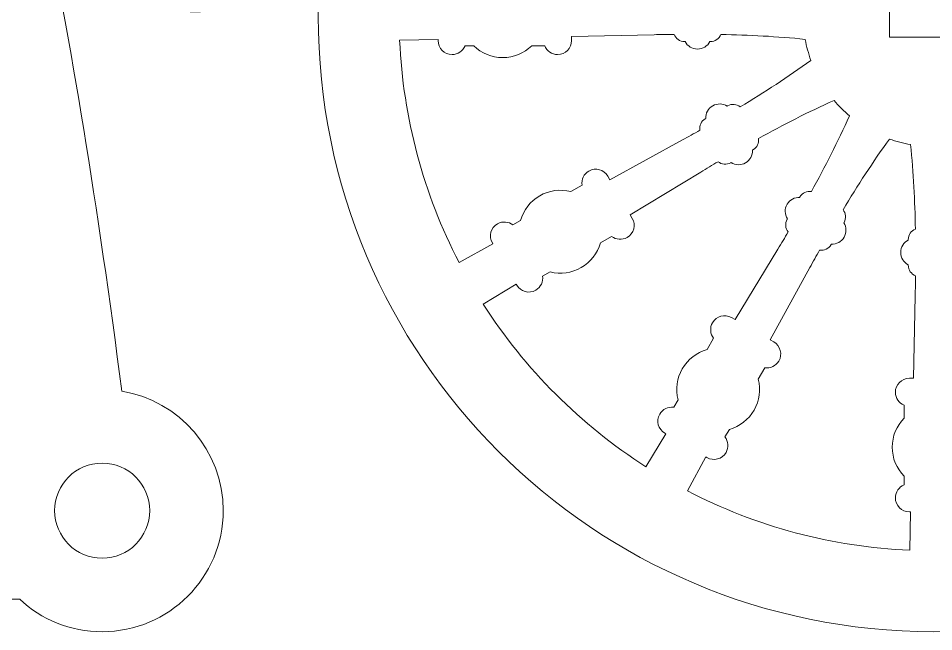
# Model space of a CAD drawing. Header units: millimetres. Extents: x -917 to 965, y -497 to 497.
# Drawn here: x -330.1 to -198.4, y -83.5 to 4.8 of the extents above; entities that cross this region are included whole.
import ezdxf

# ---------------------------------------------------------------- set-up
doc = ezdxf.new("R2010")
doc.units = ezdxf.units.MM
doc.header["$MEASUREMENT"] = 0
doc.layers.add('Camada 1', color=7, linetype='Continuous')

msp = doc.modelspace()

# ---------------------------------------------------------------- linework, layer by layer
at = {"layer": 'Camada 1', "color": 250, "lineweight": 9}
for points, knots in [([(-690.4143, 276.5267), (-654.7161, 276.5267), (-623.9501, 255.4077), (-609.9286, 224.9823), (-609.9286, 224.9823), (-604.7362, 213.7153), (-601.8401, 201.1719), (-601.8401, 187.9524), (-601.8401, 187.9524), (-601.8401, 178.4135), (-603.3538, 169.2289), (-606.1445, 160.6203), (-606.1445, 160.6203), (-603.8716, 162.7415), (-601.5409, 164.7534), (-599.1529, 166.6301), (-599.1529, 166.6301), (-588.3223, 175.1418), (-575.5023, 181.373), (-561.4049, 180.2919), (-561.4049, 180.2919), (-553.786, 179.7078), (-546.3859, 176.6563), (-540.0098, 172.5453), (-540.0098, 172.5453), (-533.9675, 168.6497), (-529.2952, 163.3539), (-524.5299, 158.0635), (-524.5299, 158.0635), (-520.8224, 153.9474), (-516.5063, 149.1233), (-511.4615, 146.6695), (-511.4615, 146.6695), (-510.9664, 146.4288), (-510.4613, 146.2088), (-509.9469, 146.0129), (-509.9469, 146.0129), (-505.2604, 144.227), (-500.7836, 145.0008), (-500.0123, 150.1693), (-500.0123, 150.1693), (-501.0614, 149.7073), (-502.2211, 149.4504), (-503.4409, 149.4504), (-503.4409, 149.4504), (-508.1432, 149.4504), (-511.9553, 153.2624), (-511.9553, 157.965), (-511.9553, 157.965), (-511.9553, 168.062), (-497.5805, 169.6001), (-493.6455, 160.3466), (-493.6455, 160.3466), (-489.7105, 169.6001), (-475.3357, 168.062), (-475.3357, 157.965), (-475.3357, 157.965), (-475.3357, 153.2624), (-479.1478, 149.4504), (-483.8501, 149.4504), (-483.8501, 149.4504), (-485.0699, 149.4504), (-486.2296, 149.7073), (-487.2787, 150.1693), (-487.2787, 150.1693), (-486.5074, 145.0008), (-482.0306, 144.227), (-477.3441, 146.0129), (-477.3441, 146.0129), (-476.8297, 146.2088), (-476.3246, 146.4288), (-475.8295, 146.6695), (-475.8295, 146.6695), (-470.7847, 149.1233), (-466.4686, 153.9474), (-462.7611, 158.0635), (-462.7611, 158.0635), (-457.9958, 163.3539), (-453.3235, 168.6497), (-447.2812, 172.5453), (-447.2812, 172.5453), (-440.9051, 176.6563), (-433.505, 179.7078), (-425.8861, 180.2919), (-425.8861, 180.2919), (-411.7887, 181.373), (-398.9687, 175.1418), (-388.1381, 166.6301), (-388.1381, 166.6301), (-385.7501, 164.7534), (-383.4194, 162.7415), (-381.1465, 160.6203), (-381.1465, 160.6203), (-383.9372, 169.2289), (-385.4509, 178.4135), (-385.4509, 187.9524), (-385.4509, 187.9524), (-385.4509, 201.1719), (-382.5548, 213.7153), (-377.3624, 224.9823), (-377.3624, 224.9823), (-363.3409, 255.4077), (-332.5749, 276.5267), (-296.8767, 276.5267), (-296.8767, 276.5267), (-247.9588, 276.5267), (-208.3025, 236.8703), (-208.3025, 187.9524), (-208.3025, 187.9524), (-208.3025, 147.2101), (-235.8135, 112.8977), (-273.2703, 102.5647), (-273.2703, 102.5647), (-266.7941, 93.4161), (-269.0854, 79.5505), (-279.4342, 72.7429), (-279.4342, 72.7429), (-288.2951, 66.9141), (-300.0958, 68.1405), (-309.8498, 72.2909), (-309.8498, 72.2909), (-329.4559, 61.8426), (-330.8619, 37.9457), (-317.7527, 21.2349), (-317.7527, 21.2349), (-313.4219, 15.7142), (-305.7597, 9.2312), (-299.0294, 15.0777), (-299.0294, 15.0777), (-297.3639, 16.5245), (-296.4815, 18.6092), (-296.5276, 20.7282), (-296.5276, 20.7282), (-297.8549, 19.5639), (-299.5942, 18.8579), (-301.4986, 18.8579), (-301.4986, 18.8579), (-305.6643, 18.8579), (-309.0412, 22.2348), (-309.0412, 26.4003), (-309.0412, 26.4003), (-309.0412, 30.566), (-305.6626, 33.8244), (-301.4986, 33.9429), (-301.4986, 33.9429), (-290.5739, 34.254), (-283.774, 18.9866), (-294.4037, 9.7529), (-294.4037, 9.7529), (-297.1096, 7.4023), (-300.3155, 5.9239), (-303.9194, 5.73), (-303.9194, 5.73), (-311.8, 5.3061), (-318.7183, 11.0378), (-323.3024, 16.8813), (-323.3024, 16.8813), (-324.562, 18.4872), (-325.703, 20.1489), (-326.7298, 21.8523), (-326.7298, 21.8523), (-322.5716, 1.3281), (-318.6787, -22.2215), (-315.2294, -48.8671), (-315.2294, -48.8671), (-306.9589, -50.2215), (-300.6477, -57.4014), (-300.6477, -66.0553), (-300.6477, -66.0553), (-300.6477, -75.6751), (-308.4459, -83.4735), (-318.0657, -83.4735), (-318.0657, -83.4735), (-322.6497, -83.4735), (-326.8203, -81.7026), (-329.9302, -78.8079), (-329.9302, -78.8079), (-329.9302, -78.8079), (-359.9302, -78.8079), (-359.9302, -78.8079), (-359.9302, -78.8079), (-359.9302, -78.8079), (-359.9302, -72.8079), (-359.9302, -72.8079), (-359.9302, -72.8079), (-359.9302, -72.8079), (-439.9302, -72.8079), (-439.9302, -72.8079), (-439.9302, -72.8079), (-439.9302, -72.8079), (-439.9302, -78.8079), (-439.9302, -78.8079), (-439.9302, -78.8079), (-439.9302, -78.8079), (-547.3608, -78.8079), (-547.3608, -78.8079), (-547.3608, -78.8079), (-547.3608, -78.8079), (-547.3608, -72.8079), (-547.3608, -72.8079), (-547.3608, -72.8079), (-547.3608, -72.8079), (-627.3608, -72.8079), (-627.3608, -72.8079), (-627.3608, -72.8079), (-627.3608, -72.8079), (-627.3608, -78.8079), (-627.3608, -78.8079), (-627.3608, -78.8079), (-627.3608, -78.8079), (-657.3608, -78.8079), (-657.3608, -78.8079), (-657.3608, -78.8079), (-660.4707, -81.7026), (-664.6413, -83.4735), (-669.2253, -83.4735), (-669.2253, -83.4735), (-678.8451, -83.4735), (-686.6433, -75.6751), (-686.6433, -66.0553), (-686.6433, -66.0553), (-686.6433, -57.4014), (-680.3321, -50.2215), (-672.0616, -48.8671), (-672.0616, -48.8671), (-668.6123, -22.2215), (-664.7194, 1.3281), (-660.5612, 21.8523), (-660.5612, 21.8523), (-661.588, 20.1489), (-662.729, 18.4872), (-663.9886, 16.8813), (-663.9886, 16.8813), (-668.5727, 11.0378), (-675.491, 5.3061), (-683.3716, 5.73), (-683.3716, 5.73), (-686.9755, 5.9239), (-690.1814, 7.4023), (-692.8873, 9.7529), (-692.8873, 9.7529), (-703.517, 18.9866), (-696.7171, 34.254), (-685.7924, 33.9429), (-685.7924, 33.9429), (-681.6284, 33.8244), (-678.2498, 30.566), (-678.2498, 26.4003), (-678.2498, 26.4003), (-678.2498, 22.2348), (-681.6267, 18.8579), (-685.7924, 18.8579), (-685.7924, 18.8579), (-687.6968, 18.8579), (-689.4361, 19.5639), (-690.7634, 20.7282), (-690.7634, 20.7282), (-690.8095, 18.6092), (-689.9271, 16.5245), (-688.2616, 15.0777), (-688.2616, 15.0777), (-681.5313, 9.2312), (-673.8691, 15.7142), (-669.5383, 21.2349), (-669.5383, 21.2349), (-656.4291, 37.9457), (-657.8351, 61.8426), (-677.4412, 72.2909), (-677.4412, 72.2909), (-687.1952, 68.1405), (-698.9959, 66.9141), (-707.8568, 72.7429), (-707.8568, 72.7429), (-718.2056, 79.5505), (-720.4969, 93.4161), (-714.0207, 102.5647), (-714.0207, 102.5647), (-751.4775, 112.8977), (-778.9885, 147.2101), (-778.9885, 187.9524), (-778.9885, 187.9524), (-778.9885, 236.8703), (-739.3322, 276.5267), (-690.4143, 276.5267)], [0, 0, 0, 0, 0.01388889, 0.01388889, 0.01388889, 0.01388889, 0.02777778, 0.02777778, 0.02777778, 0.02777778, 0.04166667, 0.04166667, 0.04166667, 0.04166667, 0.05555556, 0.05555556, 0.05555556, 0.05555556, 0.06944444, 0.06944444, 0.06944444, 0.06944444, 0.08333333, 0.08333333, 0.08333333, 0.08333333, 0.09722222, 0.09722222, 0.09722222, 0.09722222, 0.11111111, 0.11111111, 0.11111111, 0.11111111, 0.125, 0.125, 0.125, 0.125, 0.13888889, 0.13888889, 0.13888889, 0.13888889, 0.15277778, 0.15277778, 0.15277778, 0.15277778, 0.16666667, 0.16666667, 0.16666667, 0.16666667, 0.18055556, 0.18055556, 0.18055556, 0.18055556, 0.19444444, 0.19444444, 0.19444444, 0.19444444, 0.20833333, 0.20833333, 0.20833333, 0.20833333, 0.22222222, 0.22222222, 0.22222222, 0.22222222, 0.23611111, 0.23611111, 0.23611111, 0.23611111, 0.25, 0.25, 0.25, 0.25, 0.26388889, 0.26388889, 0.26388889, 0.26388889, 0.27777778, 0.27777778, 0.27777778, 0.27777778, 0.29166667, 0.29166667, 0.29166667, 0.29166667, 0.30555556, 0.30555556, 0.30555556, 0.30555556, 0.31944444, 0.31944444, 0.31944444, 0.31944444, 0.33333333, 0.33333333, 0.33333333, 0.33333333, 0.34722222, 0.34722222, 0.34722222, 0.34722222, 0.36111111, 0.36111111, 0.36111111, 0.36111111, 0.375, 0.375, 0.375, 0.375, 0.38888889, 0.38888889, 0.38888889, 0.38888889, 0.40277778, 0.40277778, 0.40277778, 0.40277778, 0.41666667, 0.41666667, 0.41666667, 0.41666667, 0.43055556, 0.43055556, 0.43055556, 0.43055556, 0.44444444, 0.44444444, 0.44444444, 0.44444444, 0.45833333, 0.45833333, 0.45833333, 0.45833333, 0.47222222, 0.47222222, 0.47222222, 0.47222222, 0.48611111, 0.48611111, 0.48611111, 0.48611111, 0.5, 0.5, 0.5, 0.5, 0.51388889, 0.51388889, 0.51388889, 0.51388889, 0.52777778, 0.52777778, 0.52777778, 0.52777778, 0.54166667, 0.54166667, 0.54166667, 0.54166667, 0.55555556, 0.55555556, 0.55555556, 0.55555556, 0.56944444, 0.56944444, 0.56944444, 0.56944444, 0.58333333, 0.58333333, 0.58333333, 0.58333333, 0.59722222, 0.59722222, 0.59722222, 0.59722222, 0.61111111, 0.61111111, 0.61111111, 0.61111111, 0.625, 0.625, 0.625, 0.625, 0.63888889, 0.63888889, 0.63888889, 0.63888889, 0.65277778, 0.65277778, 0.65277778, 0.65277778, 0.66666667, 0.66666667, 0.66666667, 0.66666667, 0.68055556, 0.68055556, 0.68055556, 0.68055556, 0.69444444, 0.69444444, 0.69444444, 0.69444444, 0.70833333, 0.70833333, 0.70833333, 0.70833333, 0.72222222, 0.72222222, 0.72222222, 0.72222222, 0.73611111, 0.73611111, 0.73611111, 0.73611111, 0.75, 0.75, 0.75, 0.75, 0.76388889, 0.76388889, 0.76388889, 0.76388889, 0.77777778, 0.77777778, 0.77777778, 0.77777778, 0.79166667, 0.79166667, 0.79166667, 0.79166667, 0.80555556, 0.80555556, 0.80555556, 0.80555556, 0.81944444, 0.81944444, 0.81944444, 0.81944444, 0.83333333, 0.83333333, 0.83333333, 0.83333333, 0.84722222, 0.84722222, 0.84722222, 0.84722222, 0.86111111, 0.86111111, 0.86111111, 0.86111111, 0.875, 0.875, 0.875, 0.875, 0.88888889, 0.88888889, 0.88888889, 0.88888889, 0.90277778, 0.90277778, 0.90277778, 0.90277778, 0.91666667, 0.91666667, 0.91666667, 0.91666667, 0.93055556, 0.93055556, 0.93055556, 0.93055556, 0.94444444, 0.94444444, 0.94444444, 0.94444444, 0.95833333, 0.95833333, 0.95833333, 0.95833333, 0.97222222, 0.97222222, 0.97222222, 0.97222222, 1, 1, 1, 1]), ([(-198.3964, -83.4735), (-162.6982, -83.4735), (-131.9322, -62.3545), (-117.9107, -31.9291), (-117.9107, -31.9291), (-112.7183, -20.6621), (-109.8222, -8.1187), (-109.8222, 5.1008), (-109.8222, 5.1008), (-109.8222, 14.6397), (-111.3359, 23.8243), (-114.1266, 32.4329), (-114.1266, 32.4329), (-111.8537, 30.3117), (-109.523, 28.2998), (-107.135, 26.4231), (-107.135, 26.4231), (-96.3044, 17.9114), (-83.4844, 11.6802), (-69.387, 12.7613), (-69.387, 12.7613), (-61.7681, 13.3454), (-54.368, 16.3969), (-47.9919, 20.5079), (-47.9919, 20.5079), (-41.9496, 24.4035), (-37.2773, 29.6993), (-32.512, 34.9897), (-32.512, 34.9897), (-28.8045, 39.1058), (-24.4884, 43.9299), (-19.4436, 46.3837), (-19.4436, 46.3837), (-18.9485, 46.6244), (-18.4434, 46.8444), (-17.929, 47.0403), (-17.929, 47.0403), (-13.2425, 48.8262), (-8.7657, 48.0524), (-7.9944, 42.8839), (-7.9944, 42.8839), (-9.0435, 43.3459), (-10.2032, 43.6028), (-11.423, 43.6028), (-11.423, 43.6028), (-16.1253, 43.6028), (-19.9374, 39.7908), (-19.9374, 35.0882), (-19.9374, 35.0882), (-19.9374, 24.9912), (-5.5626, 23.4531), (-1.6276, 32.7066), (-1.6276, 32.7066), (2.3074, 23.4531), (16.6822, 24.9912), (16.6822, 35.0882), (16.6822, 35.0882), (16.6822, 39.7908), (12.8701, 43.6028), (8.1678, 43.6028), (8.1678, 43.6028), (6.948, 43.6028), (5.7883, 43.3459), (4.7392, 42.8839), (4.7392, 42.8839), (5.5105, 48.0524), (9.9873, 48.8262), (14.6738, 47.0403), (14.6738, 47.0403), (15.1882, 46.8444), (15.6933, 46.6244), (16.1884, 46.3837), (16.1884, 46.3837), (21.2332, 43.9299), (25.5493, 39.1058), (29.2568, 34.9897), (29.2568, 34.9897), (34.0221, 29.6993), (38.6944, 24.4035), (44.7367, 20.5079), (44.7367, 20.5079), (51.1128, 16.3969), (58.5129, 13.3454), (66.1318, 12.7613), (66.1318, 12.7613), (80.2292, 11.6802), (93.0492, 17.9114), (103.8798, 26.4231), (103.8798, 26.4231), (106.2678, 28.2998), (108.5985, 30.3117), (110.8714, 32.4329), (110.8714, 32.4329), (108.0807, 23.8243), (106.567, 14.6397), (106.567, 5.1008), (106.567, 5.1008), (106.567, -8.1187), (109.4631, -20.6621), (114.6555, -31.9291), (114.6555, -31.9291), (128.677, -62.3545), (159.443, -83.4735), (195.1412, -83.4735), (195.1412, -83.4735), (244.0591, -83.4735), (283.7154, -43.8171), (283.7154, 5.1008), (283.7154, 5.1008), (283.7154, 45.8431), (256.2044, 80.1555), (218.7476, 90.4885), (218.7476, 90.4885), (225.2238, 99.6371), (222.9325, 113.5027), (212.5837, 120.3103), (212.5837, 120.3103), (203.7228, 126.1391), (191.9221, 124.9127), (182.1681, 120.7623), (182.1681, 120.7623), (162.562, 131.2106), (161.156, 155.1075), (174.2652, 171.8183), (174.2652, 171.8183), (178.596, 177.339), (186.2582, 183.822), (192.9885, 177.9755), (192.9885, 177.9755), (194.654, 176.5287), (195.5364, 174.444), (195.4903, 172.325), (195.4903, 172.325), (194.163, 173.4893), (192.4237, 174.1953), (190.5193, 174.1953), (190.5193, 174.1953), (186.3536, 174.1953), (182.9767, 170.8184), (182.9767, 166.6529), (182.9767, 166.6529), (182.9767, 162.4872), (186.3553, 159.2288), (190.5193, 159.1103), (190.5193, 159.1103), (201.444, 158.7992), (208.2439, 174.0666), (197.6142, 183.3003), (197.6142, 183.3003), (194.9083, 185.6509), (191.7024, 187.1293), (188.0985, 187.3232), (188.0985, 187.3232), (180.2179, 187.7471), (173.2996, 182.0154), (168.7155, 176.1719), (168.7155, 176.1719), (167.4559, 174.566), (166.3149, 172.9043), (165.2881, 171.2009), (165.2881, 171.2009), (169.4463, 191.7251), (173.3392, 215.2747), (176.7885, 241.9203), (176.7885, 241.9203), (185.059, 243.2747), (191.3702, 250.4546), (191.3702, 259.1085), (191.3702, 259.1085), (191.3702, 268.7283), (183.572, 276.5267), (173.9522, 276.5267), (173.9522, 276.5267), (169.3682, 276.5267), (165.1976, 274.7558), (162.0877, 271.8611), (162.0877, 271.8611), (162.0877, 271.8611), (132.0877, 271.8611), (132.0877, 271.8611), (132.0877, 271.8611), (132.0877, 271.8611), (132.0877, 265.8611), (132.0877, 265.8611), (132.0877, 265.8611), (132.0877, 265.8611), (52.0877, 265.8611), (52.0877, 265.8611), (52.0877, 265.8611), (52.0877, 265.8611), (52.0877, 271.8611), (52.0877, 271.8611), (52.0877, 271.8611), (52.0877, 271.8611), (-55.3429, 271.8611), (-55.3429, 271.8611), (-55.3429, 271.8611), (-55.3429, 271.8611), (-55.3429, 265.8611), (-55.3429, 265.8611), (-55.3429, 265.8611), (-55.3429, 265.8611), (-135.3429, 265.8611), (-135.3429, 265.8611), (-135.3429, 265.8611), (-135.3429, 265.8611), (-135.3429, 271.8611), (-135.3429, 271.8611), (-135.3429, 271.8611), (-135.3429, 271.8611), (-165.3429, 271.8611), (-165.3429, 271.8611), (-165.3429, 271.8611), (-168.4528, 274.7558), (-172.6234, 276.5267), (-177.2074, 276.5267), (-177.2074, 276.5267), (-186.8272, 276.5267), (-194.6254, 268.7283), (-194.6254, 259.1085), (-194.6254, 259.1085), (-194.6254, 250.4546), (-188.3142, 243.2747), (-180.0437, 241.9203), (-180.0437, 241.9203), (-176.5944, 215.2747), (-172.7015, 191.7251), (-168.5433, 171.2009), (-168.5433, 171.2009), (-169.5701, 172.9043), (-170.7111, 174.566), (-171.9707, 176.1719), (-171.9707, 176.1719), (-176.5548, 182.0154), (-183.4731, 187.7471), (-191.3537, 187.3232), (-191.3537, 187.3232), (-194.9576, 187.1293), (-198.1635, 185.6509), (-200.8694, 183.3003), (-200.8694, 183.3003), (-211.4991, 174.0666), (-204.6992, 158.7992), (-193.7745, 159.1103), (-193.7745, 159.1103), (-189.6105, 159.2288), (-186.2319, 162.4872), (-186.2319, 166.6529), (-186.2319, 166.6529), (-186.2319, 170.8184), (-189.6088, 174.1953), (-193.7745, 174.1953), (-193.7745, 174.1953), (-195.6789, 174.1953), (-197.4182, 173.4893), (-198.7455, 172.325), (-198.7455, 172.325), (-198.7916, 174.444), (-197.9092, 176.5287), (-196.2437, 177.9755), (-196.2437, 177.9755), (-189.5134, 183.822), (-181.8512, 177.339), (-177.5204, 171.8183), (-177.5204, 171.8183), (-164.4112, 155.1075), (-165.8172, 131.2106), (-185.4233, 120.7623), (-185.4233, 120.7623), (-195.1773, 124.9127), (-206.978, 126.1391), (-215.8389, 120.3103), (-215.8389, 120.3103), (-226.1877, 113.5027), (-228.479, 99.6371), (-222.0028, 90.4885), (-222.0028, 90.4885), (-259.4596, 80.1555), (-286.9706, 45.8431), (-286.9706, 5.1008), (-286.9706, 5.1008), (-286.9706, -43.8171), (-247.3143, -83.4735), (-198.3964, -83.4735)], [0, 0, 0, 0, 0.01388889, 0.01388889, 0.01388889, 0.01388889, 0.02777778, 0.02777778, 0.02777778, 0.02777778, 0.04166667, 0.04166667, 0.04166667, 0.04166667, 0.05555556, 0.05555556, 0.05555556, 0.05555556, 0.06944444, 0.06944444, 0.06944444, 0.06944444, 0.08333333, 0.08333333, 0.08333333, 0.08333333, 0.09722222, 0.09722222, 0.09722222, 0.09722222, 0.11111111, 0.11111111, 0.11111111, 0.11111111, 0.125, 0.125, 0.125, 0.125, 0.13888889, 0.13888889, 0.13888889, 0.13888889, 0.15277778, 0.15277778, 0.15277778, 0.15277778, 0.16666667, 0.16666667, 0.16666667, 0.16666667, 0.18055556, 0.18055556, 0.18055556, 0.18055556, 0.19444444, 0.19444444, 0.19444444, 0.19444444, 0.20833333, 0.20833333, 0.20833333, 0.20833333, 0.22222222, 0.22222222, 0.22222222, 0.22222222, 0.23611111, 0.23611111, 0.23611111, 0.23611111, 0.25, 0.25, 0.25, 0.25, 0.26388889, 0.26388889, 0.26388889, 0.26388889, 0.27777778, 0.27777778, 0.27777778, 0.27777778, 0.29166667, 0.29166667, 0.29166667, 0.29166667, 0.30555556, 0.30555556, 0.30555556, 0.30555556, 0.31944444, 0.31944444, 0.31944444, 0.31944444, 0.33333333, 0.33333333, 0.33333333, 0.33333333, 0.34722222, 0.34722222, 0.34722222, 0.34722222, 0.36111111, 0.36111111, 0.36111111, 0.36111111, 0.375, 0.375, 0.375, 0.375, 0.38888889, 0.38888889, 0.38888889, 0.38888889, 0.40277778, 0.40277778, 0.40277778, 0.40277778, 0.41666667, 0.41666667, 0.41666667, 0.41666667, 0.43055556, 0.43055556, 0.43055556, 0.43055556, 0.44444444, 0.44444444, 0.44444444, 0.44444444, 0.45833333, 0.45833333, 0.45833333, 0.45833333, 0.47222222, 0.47222222, 0.47222222, 0.47222222, 0.48611111, 0.48611111, 0.48611111, 0.48611111, 0.5, 0.5, 0.5, 0.5, 0.51388889, 0.51388889, 0.51388889, 0.51388889, 0.52777778, 0.52777778, 0.52777778, 0.52777778, 0.54166667, 0.54166667, 0.54166667, 0.54166667, 0.55555556, 0.55555556, 0.55555556, 0.55555556, 0.56944444, 0.56944444, 0.56944444, 0.56944444, 0.58333333, 0.58333333, 0.58333333, 0.58333333, 0.59722222, 0.59722222, 0.59722222, 0.59722222, 0.61111111, 0.61111111, 0.61111111, 0.61111111, 0.625, 0.625, 0.625, 0.625, 0.63888889, 0.63888889, 0.63888889, 0.63888889, 0.65277778, 0.65277778, 0.65277778, 0.65277778, 0.66666667, 0.66666667, 0.66666667, 0.66666667, 0.68055556, 0.68055556, 0.68055556, 0.68055556, 0.69444444, 0.69444444, 0.69444444, 0.69444444, 0.70833333, 0.70833333, 0.70833333, 0.70833333, 0.72222222, 0.72222222, 0.72222222, 0.72222222, 0.73611111, 0.73611111, 0.73611111, 0.73611111, 0.75, 0.75, 0.75, 0.75, 0.76388889, 0.76388889, 0.76388889, 0.76388889, 0.77777778, 0.77777778, 0.77777778, 0.77777778, 0.79166667, 0.79166667, 0.79166667, 0.79166667, 0.80555556, 0.80555556, 0.80555556, 0.80555556, 0.81944444, 0.81944444, 0.81944444, 0.81944444, 0.83333333, 0.83333333, 0.83333333, 0.83333333, 0.84722222, 0.84722222, 0.84722222, 0.84722222, 0.86111111, 0.86111111, 0.86111111, 0.86111111, 0.875, 0.875, 0.875, 0.875, 0.88888889, 0.88888889, 0.88888889, 0.88888889, 0.90277778, 0.90277778, 0.90277778, 0.90277778, 0.91666667, 0.91666667, 0.91666667, 0.91666667, 0.93055556, 0.93055556, 0.93055556, 0.93055556, 0.94444444, 0.94444444, 0.94444444, 0.94444444, 0.95833333, 0.95833333, 0.95833333, 0.95833333, 0.97222222, 0.97222222, 0.97222222, 0.97222222, 1, 1, 1, 1]), ([(-204.7464, 8.1008), (-204.7464, 8.1008), (-192.0464, 8.1008), (-192.0464, 8.1008), (-192.0464, 8.1008), (-192.0464, 8.1008), (-192.0464, 2.1008), (-192.0464, 2.1008), (-192.0464, 2.1008), (-192.0464, 2.1008), (-204.7464, 2.1008), (-204.7464, 2.1008), (-204.7464, 2.1008), (-204.7464, 2.1008), (-204.7464, 8.1008), (-204.7464, 8.1008)], [0, 0, 0, 0, 0.2, 0.2, 0.2, 0.2, 0.4, 0.4, 0.4, 0.4, 0.6, 0.6, 0.6, 0.6, 1, 1, 1, 1]), ([(-229.0376, 2.4728), (-224.9783, 2.3969), (-220.9204, 2.1884), (-216.8812, 1.7737), (-216.8812, 1.7737), (-216.6959, 0.7412), (-216.4242, -0.2743), (-216.0688, -1.2612), (-216.0688, -1.2612), (-219.3594, -3.6395), (-222.7691, -5.8492), (-226.2465, -7.9443), (-226.2465, -7.9443), (-226.7516, -7.54), (-227.4754, -7.4616), (-228.0674, -7.8034), (-228.0674, -7.8034), (-228.0674, -7.8034), (-228.125, -7.8365), (-228.125, -7.8365), (-228.125, -7.8365), (-228.7408, -7.4495), (-229.5446, -7.4131), (-230.2026, -7.7931), (-230.2026, -7.7931), (-230.8607, -8.1729), (-231.231, -8.8871), (-231.2039, -9.6142), (-231.2039, -9.6142), (-231.2039, -9.6142), (-231.2614, -9.6474), (-231.2614, -9.6474), (-231.2614, -9.6474), (-231.8589, -9.9924), (-232.1529, -10.6677), (-232.0469, -11.3128), (-232.0469, -11.3128), (-232.8852, -11.7837), (-233.7261, -12.2501), (-234.5691, -12.7128), (-234.5691, -12.7128), (-234.5691, -12.7128), (-244.9814, -18.4285), (-244.9814, -18.4285), (-244.9814, -18.4285), (-244.9814, -18.4285), (-245.2758, -17.9182), (-245.2758, -17.9182), (-245.2758, -17.9182), (-245.8282, -16.9617), (-247.0628, -16.6307), (-248.0194, -17.1831), (-248.0194, -17.1831), (-248.7444, -17.6016), (-249.1101, -18.4122), (-249.004, -19.1967), (-249.004, -19.1967), (-249.004, -19.1967), (-250.6313, -20.1361), (-250.6313, -20.1361), (-250.6313, -20.1361), (-252.1389, -19.749), (-253.7374, -19.9643), (-255.0946, -20.7479), (-255.0946, -20.7479), (-256.4534, -21.5323), (-257.4377, -22.8073), (-257.8563, -24.3075), (-257.8563, -24.3075), (-257.8563, -24.3075), (-258.9414, -24.934), (-258.9414, -24.934), (-258.9414, -24.934), (-259.5678, -24.4501), (-260.4525, -24.3615), (-261.1776, -24.7798), (-261.1776, -24.7798), (-262.1342, -25.3321), (-262.4651, -26.5669), (-261.913, -27.5235), (-261.913, -27.5235), (-261.913, -27.5235), (-261.8253, -27.6751), (-261.8253, -27.6751), (-261.8253, -27.6751), (-261.8253, -27.6751), (-266.6915, -30.3463), (-266.6915, -30.3463), (-266.6915, -30.3463), (-271.8554, -20.4181), (-274.76, -9.5277), (-275.2539, 1.6515), (-275.2539, 1.6515), (-275.2539, 1.6515), (-269.7153, 1.7709), (-269.7153, 1.7709), (-269.7153, 1.7709), (-269.7153, 1.7709), (-269.7153, 1.5959), (-269.7153, 1.5959), (-269.7153, 1.5959), (-269.7153, 0.4898), (-268.8131, -0.4125), (-267.707, -0.4125), (-267.707, -0.4125), (-266.8682, -0.4125), (-266.1468, 0.1063), (-265.847, 0.8391), (-265.847, 0.8391), (-265.847, 0.8391), (-264.5943, 0.8391), (-264.5943, 0.8391), (-264.5943, 0.8391), (-263.4818, -0.2507), (-261.9918, -0.8625), (-260.423, -0.8625), (-260.423, -0.8625), (-258.8541, -0.8625), (-257.3642, -0.2507), (-256.2515, 0.8391), (-256.2515, 0.8391), (-256.2515, 0.8391), (-254.3732, 0.8391), (-254.3732, 0.8391), (-254.3732, 0.8391), (-254.0733, 0.1062), (-253.3518, -0.4125), (-252.513, -0.4125), (-252.513, -0.4125), (-251.4071, -0.4123), (-250.505, 0.4898), (-250.5048, 1.5959), (-250.5048, 1.5959), (-250.5048, 1.5959), (-250.5048, 2.1851), (-250.5048, 2.1851), (-250.5048, 2.1851), (-250.5048, 2.1851), (-238.6298, 2.4411), (-238.6298, 2.4411), (-238.6298, 2.4411), (-237.6686, 2.4619), (-236.7071, 2.4783), (-235.7457, 2.4896), (-235.7457, 2.4896), (-235.5153, 1.8777), (-234.9234, 1.4406), (-234.2325, 1.4406), (-234.2325, 1.4406), (-234.2325, 1.4406), (-234.1671, 1.4406), (-234.1671, 1.4406), (-234.1671, 1.4406), (-233.8278, 0.7963), (-233.1512, 0.3639), (-232.3883, 0.3639), (-232.3883, 0.3639), (-231.6257, 0.3639), (-230.9489, 0.7963), (-230.6099, 1.4406), (-230.6099, 1.4406), (-230.6099, 1.4406), (-230.5443, 1.4406), (-230.5443, 1.4406), (-230.5443, 1.4406), (-229.8598, 1.4406), (-229.2722, 1.8698), (-229.0376, 2.4728)], [0, 0, 0, 0, 0.02325581, 0.02325581, 0.02325581, 0.02325581, 0.04651163, 0.04651163, 0.04651163, 0.04651163, 0.06976744, 0.06976744, 0.06976744, 0.06976744, 0.09302326, 0.09302326, 0.09302326, 0.09302326, 0.11627907, 0.11627907, 0.11627907, 0.11627907, 0.13953488, 0.13953488, 0.13953488, 0.13953488, 0.1627907, 0.1627907, 0.1627907, 0.1627907, 0.18604651, 0.18604651, 0.18604651, 0.18604651, 0.20930233, 0.20930233, 0.20930233, 0.20930233, 0.23255814, 0.23255814, 0.23255814, 0.23255814, 0.25581395, 0.25581395, 0.25581395, 0.25581395, 0.27906977, 0.27906977, 0.27906977, 0.27906977, 0.30232558, 0.30232558, 0.30232558, 0.30232558, 0.3255814, 0.3255814, 0.3255814, 0.3255814, 0.34883721, 0.34883721, 0.34883721, 0.34883721, 0.37209302, 0.37209302, 0.37209302, 0.37209302, 0.39534884, 0.39534884, 0.39534884, 0.39534884, 0.41860465, 0.41860465, 0.41860465, 0.41860465, 0.44186047, 0.44186047, 0.44186047, 0.44186047, 0.46511628, 0.46511628, 0.46511628, 0.46511628, 0.48837209, 0.48837209, 0.48837209, 0.48837209, 0.51162791, 0.51162791, 0.51162791, 0.51162791, 0.53488372, 0.53488372, 0.53488372, 0.53488372, 0.55813953, 0.55813953, 0.55813953, 0.55813953, 0.58139535, 0.58139535, 0.58139535, 0.58139535, 0.60465116, 0.60465116, 0.60465116, 0.60465116, 0.62790698, 0.62790698, 0.62790698, 0.62790698, 0.65116279, 0.65116279, 0.65116279, 0.65116279, 0.6744186, 0.6744186, 0.6744186, 0.6744186, 0.69767442, 0.69767442, 0.69767442, 0.69767442, 0.72093023, 0.72093023, 0.72093023, 0.72093023, 0.74418605, 0.74418605, 0.74418605, 0.74418605, 0.76744186, 0.76744186, 0.76744186, 0.76744186, 0.79069767, 0.79069767, 0.79069767, 0.79069767, 0.81395349, 0.81395349, 0.81395349, 0.81395349, 0.8372093, 0.8372093, 0.8372093, 0.8372093, 0.86046512, 0.86046512, 0.86046512, 0.86046512, 0.88372093, 0.88372093, 0.88372093, 0.88372093, 0.90697674, 0.90697674, 0.90697674, 0.90697674, 0.93023256, 0.93023256, 0.93023256, 0.93023256, 0.95348837, 0.95348837, 0.95348837, 0.95348837, 1, 1, 1, 1]), ([(-210.5192, -9.2425), (-212.18, -12.9485), (-214.0286, -16.5675), (-215.9928, -20.1215), (-215.9928, -20.1215), (-216.6324, -20.0238), (-217.2984, -20.3178), (-217.6402, -20.9098), (-217.6402, -20.9098), (-217.6402, -20.9098), (-217.6734, -20.9673), (-217.6734, -20.9673), (-217.6734, -20.9673), (-218.4004, -20.9401), (-219.1146, -21.3105), (-219.4947, -21.9685), (-219.4947, -21.9685), (-219.8747, -22.6266), (-219.838, -23.4304), (-219.451, -24.0463), (-219.451, -24.0463), (-219.451, -24.0463), (-219.4841, -24.1038), (-219.4841, -24.1038), (-219.4841, -24.1038), (-219.8292, -24.7014), (-219.7462, -25.4332), (-219.332, -25.9387), (-219.332, -25.9387), (-219.8225, -26.7658), (-220.3175, -27.5902), (-220.8161, -28.4123), (-220.8161, -28.4123), (-220.8161, -28.4123), (-226.9754, -38.5685), (-226.9754, -38.5685), (-226.9754, -38.5685), (-226.9754, -38.5685), (-227.4858, -38.2738), (-227.4858, -38.2738), (-227.4858, -38.2738), (-228.4424, -37.7215), (-229.6769, -38.0524), (-230.2294, -39.0089), (-230.2294, -39.0089), (-230.6478, -39.7339), (-230.5592, -40.6187), (-230.0752, -41.2451), (-230.0752, -41.2451), (-230.0752, -41.2451), (-231.0147, -42.8723), (-231.0147, -42.8723), (-231.0147, -42.8723), (-232.5149, -43.2907), (-233.7899, -44.2751), (-234.5742, -45.6339), (-234.5742, -45.6339), (-235.3578, -46.9913), (-235.573, -48.5897), (-235.186, -50.0973), (-235.186, -50.0973), (-235.186, -50.0973), (-235.8126, -51.1825), (-235.8126, -51.1825), (-235.8126, -51.1825), (-236.5971, -51.0766), (-237.4076, -51.4422), (-237.8261, -52.167), (-237.8261, -52.167), (-238.3785, -53.1237), (-238.0478, -54.3585), (-237.0911, -54.9107), (-237.0911, -54.9107), (-237.0911, -54.9107), (-236.9394, -54.9983), (-236.9394, -54.9983), (-236.9394, -54.9983), (-236.9394, -54.9983), (-239.8156, -59.7407), (-239.8156, -59.7407), (-239.8156, -59.7407), (-249.2132, -53.7257), (-257.2218, -45.7152), (-263.2364, -36.3173), (-263.2364, -36.3173), (-263.2364, -36.3173), (-258.4955, -33.4422), (-258.4955, -33.4422), (-258.4955, -33.4422), (-258.4955, -33.4422), (-258.4082, -33.5938), (-258.4082, -33.5938), (-258.4082, -33.5938), (-257.8557, -34.5503), (-256.6211, -34.8813), (-255.6647, -34.3289), (-255.6647, -34.3289), (-254.9396, -33.9102), (-254.574, -33.0996), (-254.6799, -32.3152), (-254.6799, -32.3152), (-254.6799, -32.3152), (-253.5946, -31.6887), (-253.5946, -31.6887), (-253.5946, -31.6887), (-252.0872, -32.0757), (-250.4888, -31.8604), (-249.1313, -31.0767), (-249.1313, -31.0767), (-247.7727, -30.2922), (-246.7883, -29.0173), (-246.3698, -27.5173), (-246.3698, -27.5173), (-246.3698, -27.5173), (-244.7426, -26.578), (-244.7426, -26.578), (-244.7426, -26.578), (-244.1163, -27.0618), (-243.2315, -27.1506), (-242.5064, -26.7319), (-242.5064, -26.7319), (-241.5498, -26.1796), (-241.2189, -24.945), (-241.7714, -23.9885), (-241.7714, -23.9885), (-241.7714, -23.9885), (-242.066, -23.4783), (-242.066, -23.4783), (-242.066, -23.4783), (-242.066, -23.4783), (-231.9098, -17.319), (-231.9098, -17.319), (-231.9098, -17.319), (-231.0875, -16.8204), (-230.2632, -16.3254), (-229.4361, -15.8347), (-229.4361, -15.8347), (-228.9304, -16.2489), (-228.1986, -16.3317), (-227.6013, -15.9868), (-227.6013, -15.9868), (-227.6013, -15.9868), (-227.5439, -15.9538), (-227.5439, -15.9538), (-227.5439, -15.9538), (-226.9278, -16.3408), (-226.1241, -16.3773), (-225.4659, -15.9973), (-225.4659, -15.9973), (-224.8078, -15.6174), (-224.4376, -14.9031), (-224.4648, -14.1759), (-224.4648, -14.1759), (-224.4648, -14.1759), (-224.4072, -14.1427), (-224.4072, -14.1427), (-224.4072, -14.1427), (-223.8154, -13.8011), (-223.5212, -13.1352), (-223.6188, -12.4955), (-223.6188, -12.4955), (-220.0646, -10.5312), (-216.445, -8.6825), (-212.7384, -7.0219), (-212.7384, -7.0219), (-212.0608, -7.8213), (-211.3181, -8.5642), (-210.5192, -9.2425)], [0, 0, 0, 0, 0.02325581, 0.02325581, 0.02325581, 0.02325581, 0.04651163, 0.04651163, 0.04651163, 0.04651163, 0.06976744, 0.06976744, 0.06976744, 0.06976744, 0.09302326, 0.09302326, 0.09302326, 0.09302326, 0.11627907, 0.11627907, 0.11627907, 0.11627907, 0.13953488, 0.13953488, 0.13953488, 0.13953488, 0.1627907, 0.1627907, 0.1627907, 0.1627907, 0.18604651, 0.18604651, 0.18604651, 0.18604651, 0.20930233, 0.20930233, 0.20930233, 0.20930233, 0.23255814, 0.23255814, 0.23255814, 0.23255814, 0.25581395, 0.25581395, 0.25581395, 0.25581395, 0.27906977, 0.27906977, 0.27906977, 0.27906977, 0.30232558, 0.30232558, 0.30232558, 0.30232558, 0.3255814, 0.3255814, 0.3255814, 0.3255814, 0.34883721, 0.34883721, 0.34883721, 0.34883721, 0.37209302, 0.37209302, 0.37209302, 0.37209302, 0.39534884, 0.39534884, 0.39534884, 0.39534884, 0.41860465, 0.41860465, 0.41860465, 0.41860465, 0.44186047, 0.44186047, 0.44186047, 0.44186047, 0.46511628, 0.46511628, 0.46511628, 0.46511628, 0.48837209, 0.48837209, 0.48837209, 0.48837209, 0.51162791, 0.51162791, 0.51162791, 0.51162791, 0.53488372, 0.53488372, 0.53488372, 0.53488372, 0.55813953, 0.55813953, 0.55813953, 0.55813953, 0.58139535, 0.58139535, 0.58139535, 0.58139535, 0.60465116, 0.60465116, 0.60465116, 0.60465116, 0.62790698, 0.62790698, 0.62790698, 0.62790698, 0.65116279, 0.65116279, 0.65116279, 0.65116279, 0.6744186, 0.6744186, 0.6744186, 0.6744186, 0.69767442, 0.69767442, 0.69767442, 0.69767442, 0.72093023, 0.72093023, 0.72093023, 0.72093023, 0.74418605, 0.74418605, 0.74418605, 0.74418605, 0.76744186, 0.76744186, 0.76744186, 0.76744186, 0.79069767, 0.79069767, 0.79069767, 0.79069767, 0.81395349, 0.81395349, 0.81395349, 0.81395349, 0.8372093, 0.8372093, 0.8372093, 0.8372093, 0.86046512, 0.86046512, 0.86046512, 0.86046512, 0.88372093, 0.88372093, 0.88372093, 0.88372093, 0.90697674, 0.90697674, 0.90697674, 0.90697674, 0.93023256, 0.93023256, 0.93023256, 0.93023256, 0.95348837, 0.95348837, 0.95348837, 0.95348837, 1, 1, 1, 1]), ([(-201.7232, -13.3842), (-201.3087, -17.4232), (-201.1001, -21.481), (-201.0243, -25.5399), (-201.0243, -25.5399), (-201.6275, -25.7748), (-202.0568, -26.362), (-202.0568, -27.0468), (-202.0568, -27.0468), (-202.0568, -27.0468), (-202.0568, -27.1123), (-202.0568, -27.1123), (-202.0568, -27.1123), (-202.701, -27.4515), (-203.1334, -28.1281), (-203.1334, -28.8909), (-203.1334, -28.8909), (-203.1334, -29.6536), (-202.701, -30.3303), (-202.0568, -30.6694), (-202.0568, -30.6694), (-202.0568, -30.6694), (-202.0568, -30.7349), (-202.0568, -30.7349), (-202.0568, -30.7349), (-202.0568, -31.426), (-201.6195, -32.0178), (-201.0074, -32.2482), (-201.0074, -32.2482), (-201.0186, -33.2095), (-201.0352, -34.171), (-201.056, -35.1322), (-201.056, -35.1322), (-201.056, -35.1322), (-201.3119, -47.0073), (-201.3119, -47.0073), (-201.3119, -47.0073), (-201.3119, -47.0073), (-201.9012, -47.0073), (-201.9012, -47.0073), (-201.9012, -47.0073), (-203.0075, -47.0071), (-203.9098, -47.9094), (-203.9098, -49.0157), (-203.9098, -49.0157), (-203.9098, -49.8543), (-203.391, -50.5756), (-202.6581, -50.8756), (-202.6581, -50.8756), (-202.6581, -50.8756), (-202.6581, -52.7541), (-202.6581, -52.7541), (-202.6581, -52.7541), (-203.7482, -53.8667), (-204.3602, -55.3566), (-204.3602, -56.9254), (-204.3602, -56.9254), (-204.3602, -58.4943), (-203.7482, -59.9841), (-202.6581, -61.0968), (-202.6581, -61.0968), (-202.6581, -61.0968), (-202.6581, -62.3494), (-202.6581, -62.3494), (-202.6581, -62.3494), (-203.391, -62.6494), (-203.9097, -63.3708), (-203.9098, -64.2094), (-203.9098, -64.2094), (-203.9099, -65.3154), (-203.0075, -66.2179), (-201.9012, -66.2178), (-201.9012, -66.2178), (-201.9012, -66.2178), (-201.7262, -66.2178), (-201.7262, -66.2178), (-201.7262, -66.2178), (-201.7262, -66.2178), (-201.8457, -71.7615), (-201.8457, -71.7615), (-201.8457, -71.7615), (-213.0257, -71.2674), (-223.9173, -68.3631), (-233.8455, -63.1974), (-233.8455, -63.1974), (-233.8455, -63.1974), (-231.1722, -58.3278), (-231.1722, -58.3278), (-231.1722, -58.3278), (-231.1722, -58.3278), (-231.0207, -58.4153), (-231.0207, -58.4153), (-231.0207, -58.4153), (-230.064, -58.9677), (-228.8296, -58.6369), (-228.2774, -57.6802), (-228.2774, -57.6802), (-227.8587, -56.9551), (-227.9475, -56.0704), (-228.4314, -55.4441), (-228.4314, -55.4441), (-228.4314, -55.4441), (-227.8048, -54.3588), (-227.8048, -54.3588), (-227.8048, -54.3588), (-226.3047, -53.9401), (-225.0299, -52.9559), (-224.2455, -51.5971), (-224.2455, -51.5971), (-223.4619, -50.2398), (-223.2466, -48.6414), (-223.6335, -47.1339), (-223.6335, -47.1339), (-223.6335, -47.1339), (-222.6941, -45.5067), (-222.6941, -45.5067), (-222.6941, -45.5067), (-221.9096, -45.6126), (-221.0991, -45.2471), (-220.6804, -44.5219), (-220.6804, -44.5219), (-220.1282, -43.5654), (-220.459, -42.331), (-221.4155, -41.7785), (-221.4155, -41.7785), (-221.4155, -41.7785), (-221.9258, -41.484), (-221.9258, -41.484), (-221.9258, -41.484), (-221.9258, -41.484), (-216.2099, -31.0719), (-216.2099, -31.0719), (-216.2099, -31.0719), (-215.7473, -30.2289), (-215.2806, -29.3879), (-214.8098, -28.5495), (-214.8098, -28.5495), (-214.1649, -28.6553), (-213.4899, -28.3613), (-213.1449, -27.7638), (-213.1449, -27.7638), (-213.1449, -27.7638), (-213.1116, -27.7063), (-213.1116, -27.7063), (-213.1116, -27.7063), (-212.3847, -27.7338), (-211.6704, -27.3635), (-211.2903, -26.7053), (-211.2903, -26.7053), (-210.9102, -26.0472), (-210.9468, -25.2435), (-211.334, -24.6274), (-211.334, -24.6274), (-211.334, -24.6274), (-211.3008, -24.5698), (-211.3008, -24.5698), (-211.3008, -24.5698), (-210.959, -23.9779), (-211.0372, -23.2541), (-211.4415, -22.7491), (-211.4415, -22.7491), (-209.3464, -19.2721), (-207.1372, -15.8627), (-204.759, -12.5722), (-204.759, -12.5722), (-203.7717, -12.9277), (-202.7559, -13.1993), (-201.7232, -13.3842)], [0, 0, 0, 0, 0.02325581, 0.02325581, 0.02325581, 0.02325581, 0.04651163, 0.04651163, 0.04651163, 0.04651163, 0.06976744, 0.06976744, 0.06976744, 0.06976744, 0.09302326, 0.09302326, 0.09302326, 0.09302326, 0.11627907, 0.11627907, 0.11627907, 0.11627907, 0.13953488, 0.13953488, 0.13953488, 0.13953488, 0.1627907, 0.1627907, 0.1627907, 0.1627907, 0.18604651, 0.18604651, 0.18604651, 0.18604651, 0.20930233, 0.20930233, 0.20930233, 0.20930233, 0.23255814, 0.23255814, 0.23255814, 0.23255814, 0.25581395, 0.25581395, 0.25581395, 0.25581395, 0.27906977, 0.27906977, 0.27906977, 0.27906977, 0.30232558, 0.30232558, 0.30232558, 0.30232558, 0.3255814, 0.3255814, 0.3255814, 0.3255814, 0.34883721, 0.34883721, 0.34883721, 0.34883721, 0.37209302, 0.37209302, 0.37209302, 0.37209302, 0.39534884, 0.39534884, 0.39534884, 0.39534884, 0.41860465, 0.41860465, 0.41860465, 0.41860465, 0.44186047, 0.44186047, 0.44186047, 0.44186047, 0.46511628, 0.46511628, 0.46511628, 0.46511628, 0.48837209, 0.48837209, 0.48837209, 0.48837209, 0.51162791, 0.51162791, 0.51162791, 0.51162791, 0.53488372, 0.53488372, 0.53488372, 0.53488372, 0.55813953, 0.55813953, 0.55813953, 0.55813953, 0.58139535, 0.58139535, 0.58139535, 0.58139535, 0.60465116, 0.60465116, 0.60465116, 0.60465116, 0.62790698, 0.62790698, 0.62790698, 0.62790698, 0.65116279, 0.65116279, 0.65116279, 0.65116279, 0.6744186, 0.6744186, 0.6744186, 0.6744186, 0.69767442, 0.69767442, 0.69767442, 0.69767442, 0.72093023, 0.72093023, 0.72093023, 0.72093023, 0.74418605, 0.74418605, 0.74418605, 0.74418605, 0.76744186, 0.76744186, 0.76744186, 0.76744186, 0.79069767, 0.79069767, 0.79069767, 0.79069767, 0.81395349, 0.81395349, 0.81395349, 0.81395349, 0.8372093, 0.8372093, 0.8372093, 0.8372093, 0.86046512, 0.86046512, 0.86046512, 0.86046512, 0.88372093, 0.88372093, 0.88372093, 0.88372093, 0.90697674, 0.90697674, 0.90697674, 0.90697674, 0.93023256, 0.93023256, 0.93023256, 0.93023256, 0.95348837, 0.95348837, 0.95348837, 0.95348837, 1, 1, 1, 1]), ([(-318.0657, -59.2126), (-321.845, -59.2126), (-324.9085, -62.2761), (-324.9085, -66.0553), (-324.9085, -66.0553), (-324.9085, -69.8346), (-321.845, -72.8981), (-318.0657, -72.8981), (-318.0657, -72.8981), (-314.2865, -72.8981), (-311.2229, -69.8346), (-311.2229, -66.0553), (-311.2229, -66.0553), (-311.2229, -62.2761), (-314.2865, -59.2126), (-318.0657, -59.2126)], [0, 0, 0, 0, 0.2, 0.2, 0.2, 0.2, 0.4, 0.4, 0.4, 0.4, 0.6, 0.6, 0.6, 0.6, 1, 1, 1, 1])]:
    msp.add_open_spline(points, degree=3, knots=knots, dxfattribs=at)

doc.saveas('drawing.dxf')
